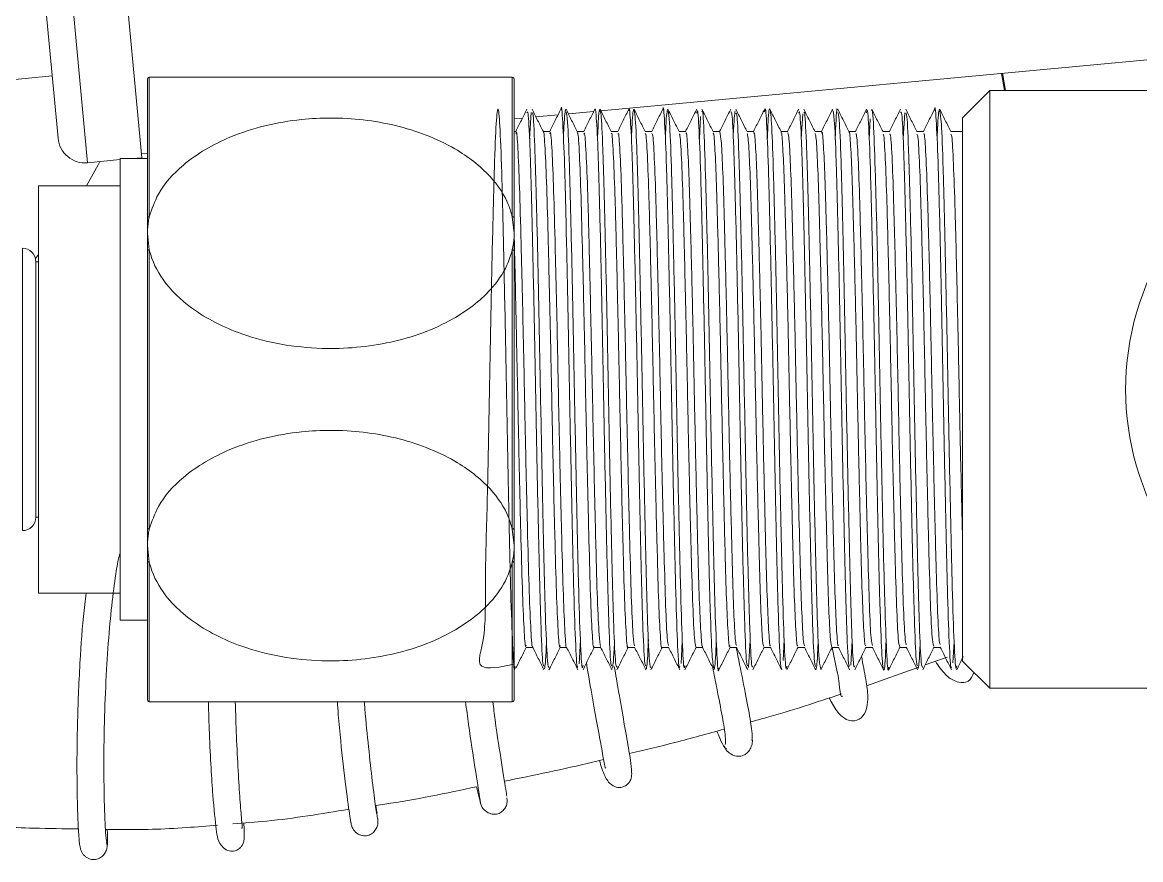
# Model space of a CAD drawing. Extents: x 14808 to 20058, y -13198 to -11680.
# Drawn here: x 14911.68 to 14932.26, y -12746.35 to -12730.94 of the extents above; entities that cross this region are included whole.
import ezdxf

# ---------------------------------------------------------------- set-up
doc = ezdxf.new("R2010")
doc.units = 0
doc.header["$LTSCALE"] = 7
doc.header["$MEASUREMENT"] = 0
doc.layers.get('0').update_dxf_attribs({"color": 2, "linetype": 'CONTINUOUS'})

# ---------------------------------------------------------------- blocks, each defined once
blk = doc.blocks.new('A$C52DF3C04')
at = {"color": 8, "linetype": 'Continuous', "lineweight": 15}
for p, q in [((18.263, 24.017), (18.7, 19.337)), ((18.221, 18.457), (18.25, 18.492))]:
    blk.add_line(p, q, dxfattribs=at)
at = {"color": 7, "linetype": 'Continuous', "lineweight": 15}
for p, q in [((18.761, 24.064), (19.198, 19.384)), ((18.037, 23.745), (18.428, 19.563)), ((23.421, 19.816), (30.793, 20.504)), ((16.517, 19.962), (18.374, 20.136)), ((19.25, 18.827), (19.25, 20.102)), ((19.268, 20.126), (19.268, 18.84)), ((22.607, 18.84), (22.607, 20.126)), ((22.625, 20.102), (22.625, 18.827)), ((27.136, 20.001), (27.108, 20.16)), ((27.145, 20.001), (27.117, 20.161)), ((27, 20.001), (26.75, 19.751)), ((31.25, 20.001), (27, 20.001)), ((27, 20.001), (27, 14.501)), ((22.765, 19.557), (22.781, 19.8)), ((22.824, 19.76), (23.029, 19.779)), ((23.123, 19.788), (23.357, 19.81)), ((24.329, 19.557), (24.339, 19.764)), ((25.266, 19.557), (25.279, 19.788)), ((26.203, 19.559), (26.218, 19.796)), ((22.625, 19.742), (22.701, 19.749)), ((25.891, 19.551), (25.9, 19.742)), ((26.75, 14.751), (26.75, 19.751)), ((22.641, 19.626), (22.625, 19.626)), ((22.953, 19.626), (22.892, 19.626)), ((23.266, 19.626), (23.204, 19.626)), ((23.578, 19.626), (23.517, 19.626)), ((23.891, 19.626), (23.829, 19.626)), ((24.203, 19.626), (24.142, 19.626)), ((24.516, 19.626), (24.454, 19.626)), ((24.828, 19.626), (24.767, 19.626)), ((25.141, 19.626), (25.079, 19.626)), ((25.453, 19.626), (25.392, 19.626)), ((25.766, 19.626), (25.704, 19.626)), ((26.078, 19.626), (26.017, 19.626)), ((26.391, 19.626), (26.329, 19.626)), ((26.75, 19.626), (26.642, 19.626)), ((18.7, 19.337), (19, 19.366)), ((19.25, 19.376), (19, 19.376)), ((19, 17.251), (19, 19.376)), ((19.109, 19.376), (19.198, 19.384)), ((19.194, 19.421), (19.25, 19.427)), ((19, 19.126), (18.25, 19.126)), ((18.25, 17.251), (18.25, 19.126)), ((22.607, 18.84), (22.625, 18.688)), ((19.268, 18.536), (19.25, 18.688)), ((18.1, 18.551), (18.1, 15.951)), ((19.25, 15.976), (19.25, 18.525)), ((19.268, 18.536), (19.268, 15.965)), ((22.607, 15.965), (22.607, 18.536)), ((22.625, 18.525), (22.625, 15.976)), ((18.25, 18.426), (18.225, 18.426)), ((18.225, 18.426), (18.225, 16.076)), ((18.25, 15.376), (18.25, 17.251)), ((19, 15.126), (19, 17.251)), ((18.225, 16.076), (18.25, 16.076)), ((22.607, 15.965), (22.625, 15.813)), ((19.268, 15.661), (19.25, 15.813)), ((19.25, 14.4), (19.25, 15.674)), ((19.268, 15.661), (19.268, 14.376)), ((22.607, 14.376), (22.607, 15.661)), ((22.625, 15.674), (22.625, 14.4)), ((18.25, 15.376), (19, 15.376)), ((19, 15.126), (19.25, 15.126)), ((23.234, 14.942), (23.222, 14.726)), ((24.171, 14.931), (24.16, 14.729)), ((24.797, 14.942), (24.781, 14.693)), ((25.109, 14.95), (25.1, 14.757)), ((25.734, 14.944), (25.721, 14.712)), ((26.671, 14.931), (26.661, 14.736)), ((22.734, 14.876), (22.796, 14.876)), ((23.047, 14.876), (23.108, 14.876)), ((23.359, 14.876), (23.421, 14.876)), ((23.672, 14.876), (23.733, 14.876)), ((23.984, 14.876), (24.046, 14.876)), ((24.297, 14.876), (24.358, 14.876)), ((24.609, 14.876), (24.671, 14.876)), ((24.922, 14.876), (24.983, 14.876)), ((25.234, 14.876), (25.296, 14.876)), ((25.547, 14.876), (25.608, 14.876)), ((25.859, 14.876), (25.921, 14.876)), ((26.172, 14.876), (26.233, 14.876)), ((26.484, 14.876), (26.546, 14.876)), ((26.405, 14.715), (26.608, 14.787)), ((26.75, 14.751), (27, 14.501)), ((25.866, 14.523), (26.347, 14.694)), ((27, 14.501), (31.25, 14.501)), ((22.279, 13.594), (22.314, 13.445)), ((21.365, 13.347), (21.353, 13.422)), ((22.314, 13.444), (22.312, 13.469)), ((21.37, 13.286), (21.369, 13.301)), ((21.124, 13.262), (21.124, 13.257)), ((18.873, 13.082), (18.88, 13.053))]:
    blk.add_line(p, q, dxfattribs=at)
at = {"color": 8, "linetype": 'Continuous', "lineweight": 15, "flags": 128}
blk.add_lwpolyline([(18.691, 19.126), (18.797, 19.319), (18.812, 19.348)], dxfattribs=at)
at = {"color": 7, "linetype": 'Continuous', "lineweight": 15, "flags": 128}
for points in [[(19.268, 18.84), (19.264, 18.84), (19.261, 18.839), (19.258, 18.837), (19.255, 18.835), (19.253, 18.834), (19.251, 18.832), (19.25, 18.829), (19.25, 18.827)], [(22.625, 18.827), (22.625, 18.829), (22.624, 18.832), (22.622, 18.834), (22.62, 18.835), (22.617, 18.837), (22.614, 18.839), (22.611, 18.84), (22.607, 18.84)], [(19.268, 18.536), (19.264, 18.535), (19.261, 18.534), (19.258, 18.533), (19.255, 18.532), (19.253, 18.53), (19.251, 18.529), (19.25, 18.527), (19.25, 18.525)], [(22.625, 18.525), (22.625, 18.527), (22.624, 18.529), (22.622, 18.53), (22.62, 18.532), (22.617, 18.533), (22.614, 18.534), (22.611, 18.535), (22.607, 18.536)], [(19.268, 15.965), (19.264, 15.966), (19.261, 15.967), (19.258, 15.968), (19.255, 15.969), (19.253, 15.971), (19.251, 15.973), (19.25, 15.974), (19.25, 15.976)], [(22.625, 15.976), (22.625, 15.974), (22.624, 15.973), (22.622, 15.971), (22.62, 15.969), (22.617, 15.968), (22.614, 15.967), (22.611, 15.966), (22.607, 15.965)], [(19.268, 15.661), (19.264, 15.662), (19.261, 15.663), (19.258, 15.664), (19.255, 15.666), (19.253, 15.668), (19.251, 15.67), (19.25, 15.672), (19.25, 15.674)], [(22.625, 15.674), (22.625, 15.672), (22.624, 15.67), (22.622, 15.668), (22.62, 15.666), (22.617, 15.664), (22.614, 15.663), (22.611, 15.662), (22.607, 15.661)]]:
    blk.add_lwpolyline(points, dxfattribs=at)
at = {"color": 7, "linetype": 'Continuous', "lineweight": 15}
for centre, radius, start, end in [((14.625, 21.481), 8.125, 48.4739, 203.0662), ((14.625, 21.481), 8.116, 48.5145, 203.035), ((19.275, 20.102), 0.025, 106.6018, 179.9664), ((22.6, 20.102), 0.025, 0.0336, 73.3982), ((18.677, 19.586), 0.25, 185.3322, 275.3322), ((18.1, 18.426), 0.125, 0, 90), ((18.1, 16.076), 0.125, 270, 0), ((19.275, 14.4), 0.025, 180.0336, 253.3982), ((22.6, 14.4), 0.025, 286.6018, 359.9664)]:
    blk.add_arc(centre, radius, start, end, dxfattribs=at)
blk.add_ellipse((31.25, 17.251), major_axis=(3, 0), ratio=0.916667, start_param=1.570796, end_param=4.712389, dxfattribs=at)
for points, knots in [([(22.607, 20.126), (22.593, 20.126), (22.552, 20.126), (22.385, 20.126), (22.031, 20.126), (21.491, 20.126), (20.817, 20.126), (20.174, 20.126), (19.677, 20.126), (19.391, 20.126), (19.292, 20.126), (19.269, 20.126), (19.268, 20.126)], [0, 0, 0, 0, 0.040251, 0.112325, 0.221432, 0.368786, 0.519538, 0.697281, 0.824707, 0.919739, 0.996307, 1, 1, 1, 1]), ([(23.21, 14.702), (23.209, 14.696), (23.202, 14.67), (23.188, 14.918), (23.172, 15.425), (23.155, 16.16), (23.138, 17.012), (23.122, 17.893), (23.104, 18.699), (23.089, 19.351), (23.071, 19.733), (23.06, 19.886), (23.054, 19.826), (23.054, 19.824)], [0, 0, 0, 0, 0.029671, 0.137077, 0.244492, 0.351896, 0.459308, 0.566717, 0.674125, 0.781538, 0.888944, 0.996359, 1, 1, 1, 1]), ([(24.148, 14.7), (24.146, 14.695), (24.14, 14.667), (24.126, 14.91), (24.11, 15.412), (24.093, 16.144), (24.076, 16.995), (24.06, 17.876), (24.042, 18.685), (24.026, 19.34), (24.009, 19.728), (23.998, 19.884), (23.992, 19.824), (23.991, 19.821)], [0, 0, 0, 0, 0.027829, 0.135158, 0.242496, 0.349822, 0.457157, 0.564489, 0.67182, 0.779156, 0.886484, 0.993822, 1, 1, 1, 1]), ([(25.085, 14.687), (25.085, 14.684), (25.078, 14.649), (25.066, 14.862), (25.049, 15.325), (25.033, 16.035), (25.016, 16.873), (25, 17.757), (24.982, 18.581), (24.966, 19.262), (24.949, 19.691), (24.937, 19.873), (24.93, 19.816), (24.929, 19.806)], [0, 0, 0, 0, 0.012529, 0.119927, 0.227335, 0.334735, 0.442137, 0.549542, 0.656942, 0.764349, 0.871748, 0.979155, 1, 1, 1, 1]), ([(25.578, 19.549), (25.579, 19.579), (25.586, 19.766), (25.593, 19.86), (25.598, 19.826), (25.598, 19.825)], [0, 0, 0, 0, 0.155624, 0.980258, 1, 1, 1, 1]), ([(26.648, 14.698), (26.647, 14.692), (26.64, 14.662), (26.627, 14.897), (26.61, 15.39), (26.594, 16.116), (26.576, 16.964), (26.561, 17.846), (26.543, 18.659), (26.527, 19.321), (26.509, 19.719), (26.498, 19.881), (26.492, 19.822), (26.491, 19.817)], [0, 0, 0, 0, 0.023832, 0.131228, 0.238634, 0.346028, 0.45343, 0.56083, 0.668228, 0.775632, 0.883028, 0.990434, 1, 1, 1, 1]), ([(22.625, 14.722), (22.498, 14.696), (22.237, 14.642), (22.369, 14.945), (22.354, 15.484), (22.379, 16.231), (22.394, 17.09), (22.411, 17.969), (22.428, 18.766), (22.444, 19.392), (22.462, 19.777), (22.478, 19.876), (22.495, 19.68), (22.512, 19.21), (22.528, 18.519), (22.546, 17.684), (22.562, 16.801), (22.579, 15.97), (22.595, 15.277), (22.613, 14.83), (22.625, 14.635), (22.632, 14.689), (22.634, 14.7)], [0, 0, 0, 0, 0.049003, 0.101086, 0.153173, 0.205258, 0.257343, 0.309429, 0.361513, 0.4136, 0.465684, 0.517771, 0.569855, 0.621941, 0.674026, 0.726111, 0.778197, 0.830281, 0.882368, 0.934452, 0.986538, 1, 1, 1, 1]), ([(22.742, 19.831), (22.725, 19.796), (22.691, 19.728), (22.657, 19.66), (22.64, 19.626)], [0, 0, 0, 0, 0.50445, 1, 1, 1, 1]), ([(22.898, 14.705), (22.894, 14.711), (22.885, 14.727), (22.869, 15.081), (22.854, 15.684), (22.836, 16.474), (22.82, 17.349), (22.803, 18.213), (22.786, 18.971), (22.77, 19.524), (22.754, 19.824), (22.745, 19.804), (22.742, 19.796)], [0, 0, 0, 0, 0.070433, 0.17788, 0.285331, 0.392776, 0.50023, 0.607673, 0.715125, 0.822572, 0.930019, 1, 1, 1, 1]), ([(22.893, 19.624), (22.875, 19.658), (22.841, 19.727), (22.806, 19.796), (22.789, 19.83)], [0, 0, 0, 0, 0.4999874, 1, 1, 1, 1]), ([(22.79, 19.793), (22.792, 19.797), (22.8, 19.809), (22.814, 19.521), (22.83, 18.973), (22.848, 18.213), (22.864, 17.35), (22.881, 16.474), (22.898, 15.685), (22.914, 15.079), (22.931, 14.707), (22.941, 14.694), (22.946, 14.688)], [0, 0, 0, 0, 0.046469, 0.153892, 0.261322, 0.368745, 0.476172, 0.583597, 0.691022, 0.79845, 0.905873, 1, 1, 1, 1]), ([(23.055, 19.83), (23.037, 19.796), (23.003, 19.728), (22.969, 19.66), (22.952, 19.626)], [0, 0, 0, 0, 0.504696, 1, 1, 1, 1]), ([(23.078, 19.547), (23.079, 19.588), (23.087, 19.785), (23.094, 19.81), (23.099, 19.83)], [0, 0, 0, 0, 0.208465, 1, 1, 1, 1]), ([(23.205, 19.624), (23.188, 19.658), (23.153, 19.727), (23.119, 19.796), (23.102, 19.83)], [0, 0, 0, 0, 0.4999874, 1, 1, 1, 1]), ([(23.102, 19.807), (23.107, 19.788), (23.117, 19.747), (23.133, 19.341), (23.149, 18.703), (23.167, 17.894), (23.183, 17.013), (23.2, 16.16), (23.217, 15.427), (23.233, 14.914), (23.248, 14.659), (23.256, 14.696), (23.259, 14.709)], [0, 0, 0, 0, 0.087103, 0.194518, 0.301936, 0.40935, 0.516769, 0.624183, 0.7316, 0.839015, 0.94643, 1, 1, 1, 1]), ([(23.367, 19.83), (23.35, 19.796), (23.316, 19.728), (23.282, 19.659), (23.265, 19.626)], [0, 0, 0, 0, 0.5049537, 1, 1, 1, 1]), ([(23.522, 14.708), (23.519, 14.71), (23.511, 14.717), (23.496, 15.048), (23.48, 15.634), (23.462, 16.415), (23.446, 17.287), (23.429, 18.156), (23.412, 18.921), (23.396, 19.504), (23.38, 19.771), (23.371, 19.852), (23.367, 19.824), (23.366, 19.819)], [0, 0, 0, 0, 0.062077, 0.169517, 0.276961, 0.384398, 0.491845, 0.59928, 0.706723, 0.814164, 0.921604, 0.987721, 1, 1, 1, 1]), ([(23.391, 19.547), (23.394, 19.629), (23.402, 19.805), (23.409, 19.822), (23.413, 19.831)], [0, 0, 0, 0, 0.472455, 1, 1, 1, 1]), ([(23.518, 19.624), (23.5, 19.658), (23.466, 19.727), (23.431, 19.796), (23.414, 19.83)], [0, 0, 0, 0, 0.499987, 1, 1, 1, 1]), ([(23.415, 19.821), (23.418, 19.811), (23.426, 19.783), (23.441, 19.496), (23.456, 18.924), (23.474, 18.156), (23.49, 17.288), (23.507, 16.416), (23.524, 15.636), (23.54, 15.046), (23.557, 14.697), (23.567, 14.696), (23.571, 14.695)], [0, 0, 0, 0, 0.054161, 0.161552, 0.268949, 0.376339, 0.483735, 0.591126, 0.698519, 0.805914, 0.913305, 1, 1, 1, 1]), ([(23.679, 19.83), (23.662, 19.796), (23.628, 19.728), (23.594, 19.659), (23.577, 19.626)], [0, 0, 0, 0, 0.5054537, 1, 1, 1, 1]), ([(23.835, 14.707), (23.832, 14.712), (23.823, 14.725), (23.807, 15.072), (23.791, 15.669), (23.774, 16.457), (23.758, 17.331), (23.741, 18.197), (23.723, 18.954), (23.707, 19.528), (23.692, 19.771), (23.683, 19.858), (23.679, 19.82), (23.679, 19.814)], [0, 0, 0, 0, 0.067191, 0.174575, 0.281964, 0.389346, 0.496738, 0.604118, 0.711507, 0.818892, 0.926276, 0.987795, 1, 1, 1, 1]), ([(23.703, 19.549), (23.705, 19.598), (23.713, 19.797), (23.72, 19.816), (23.725, 19.831)], [0, 0, 0, 0, 0.240748, 1, 1, 1, 1]), ([(23.83, 19.624), (23.813, 19.658), (23.778, 19.727), (23.744, 19.796), (23.727, 19.83)], [0, 0, 0, 0, 0.499987, 1, 1, 1, 1]), ([(23.727, 19.821), (23.73, 19.813), (23.738, 19.788), (23.752, 19.519), (23.768, 18.958), (23.785, 18.197), (23.802, 17.332), (23.819, 16.458), (23.836, 15.671), (23.852, 15.07), (23.869, 14.704), (23.879, 14.695), (23.883, 14.69)], [0, 0, 0, 0, 0.048777, 0.156178, 0.263585, 0.370986, 0.478391, 0.585793, 0.693196, 0.800602, 0.908002, 1, 1, 1, 1]), ([(23.992, 19.83), (23.975, 19.796), (23.941, 19.728), (23.907, 19.659), (23.89, 19.626)], [0, 0, 0, 0, 0.504936, 1, 1, 1, 1]), ([(24.016, 19.546), (24.017, 19.59), (24.024, 19.788), (24.032, 19.812), (24.037, 19.831)], [0, 0, 0, 0, 0.219354, 1, 1, 1, 1]), ([(24.143, 19.624), (24.125, 19.658), (24.091, 19.727), (24.056, 19.796), (24.039, 19.83)], [0, 0, 0, 0, 0.499987, 1, 1, 1, 1]), ([(24.04, 19.809), (24.044, 19.788), (24.055, 19.743), (24.071, 19.33), (24.087, 18.688), (24.105, 17.877), (24.121, 16.996), (24.138, 16.144), (24.155, 15.414), (24.171, 14.906), (24.185, 14.657), (24.194, 14.696), (24.196, 14.709)], [0, 0, 0, 0, 0.089227, 0.196639, 0.304053, 0.411462, 0.518878, 0.626287, 0.733701, 0.841111, 0.948523, 1, 1, 1, 1]), ([(24.305, 19.831), (24.287, 19.796), (24.253, 19.728), (24.219, 19.66), (24.202, 19.626)], [0, 0, 0, 0, 0.504392, 1, 1, 1, 1]), ([(24.46, 14.688), (24.455, 14.713), (24.445, 14.766), (24.428, 15.195), (24.412, 15.846), (24.395, 16.663), (24.379, 17.545), (24.361, 18.393), (24.345, 19.116), (24.328, 19.612), (24.314, 19.849), (24.306, 19.806), (24.304, 19.793)], [0, 0, 0, 0, 0.09447, 0.201879, 0.30929, 0.416697, 0.524111, 0.631517, 0.738932, 0.846336, 0.953748, 1, 1, 1, 1]), ([(24.455, 19.624), (24.438, 19.658), (24.403, 19.727), (24.369, 19.796), (24.352, 19.83)], [0, 0, 0, 0, 0.499987, 1, 1, 1, 1]), ([(24.352, 19.805), (24.353, 19.81), (24.36, 19.84), (24.373, 19.607), (24.389, 19.118), (24.406, 18.393), (24.423, 17.546), (24.439, 16.663), (24.457, 15.85), (24.473, 15.186), (24.49, 14.785), (24.502, 14.621), (24.508, 14.68), (24.509, 14.685)], [0, 0, 0, 0, 0.022815, 0.130201, 0.237591, 0.344978, 0.452366, 0.559756, 0.667143, 0.774535, 0.881919, 0.989311, 1, 1, 1, 1]), ([(24.617, 19.831), (24.6, 19.796), (24.566, 19.728), (24.532, 19.66), (24.515, 19.626)], [0, 0, 0, 0, 0.504565, 1, 1, 1, 1]), ([(24.773, 14.709), (24.77, 14.707), (24.762, 14.702), (24.747, 15.008), (24.731, 15.573), (24.714, 16.341), (24.697, 17.209), (24.681, 18.081), (24.663, 18.862), (24.647, 19.453), (24.631, 19.803), (24.621, 19.806), (24.617, 19.807)], [0, 0, 0, 0, 0.053404, 0.16085, 0.268303, 0.375748, 0.483201, 0.590646, 0.698095, 0.805544, 0.91299, 1, 1, 1, 1]), ([(24.64, 19.556), (24.64, 19.566), (24.646, 19.743), (24.652, 19.781), (24.658, 19.816)], [0, 0, 0, 0, 0.060745, 1, 1, 1, 1]), ([(24.768, 19.624), (24.75, 19.658), (24.716, 19.727), (24.681, 19.796), (24.664, 19.83)], [0, 0, 0, 0, 0.499987, 1, 1, 1, 1]), ([(24.665, 19.794), (24.668, 19.791), (24.677, 19.785), (24.692, 19.451), (24.708, 18.864), (24.725, 18.082), (24.742, 17.21), (24.759, 16.342), (24.776, 15.574), (24.792, 15.006), (24.808, 14.685), (24.817, 14.697), (24.821, 14.702)], [0, 0, 0, 0, 0.063343, 0.170774, 0.278209, 0.385638, 0.493074, 0.600505, 0.707938, 0.815371, 0.922802, 1, 1, 1, 1]), ([(24.93, 19.83), (24.912, 19.796), (24.878, 19.728), (24.844, 19.66), (24.827, 19.626)], [0, 0, 0, 0, 0.5047366, 1, 1, 1, 1]), ([(24.953, 19.547), (24.956, 19.605), (24.964, 19.808), (24.977, 19.869), (24.994, 19.71), (25.011, 19.258), (25.027, 18.583), (25.045, 17.757), (25.06, 16.874), (25.078, 16.035), (25.094, 15.327), (25.111, 14.857), (25.124, 14.642), (25.132, 14.692), (25.134, 14.705)], [0, 0, 0, 0, 0.037551, 0.130616, 0.223675, 0.316738, 0.4098, 0.50286, 0.595925, 0.688983, 0.782048, 0.875108, 0.96817, 1, 1, 1, 1]), ([(25.08, 19.624), (25.063, 19.658), (25.028, 19.727), (24.994, 19.796), (24.977, 19.83)], [0, 0, 0, 0, 0.4999873, 1, 1, 1, 1]), ([(25.242, 19.83), (25.225, 19.796), (25.191, 19.728), (25.157, 19.659), (25.14, 19.626)], [0, 0, 0, 0, 0.505239, 1, 1, 1, 1]), ([(25.397, 14.701), (25.393, 14.714), (25.384, 14.743), (25.368, 15.123), (25.352, 15.744), (25.334, 16.545), (25.318, 17.423), (25.301, 18.281), (25.284, 19.027), (25.268, 19.559), (25.253, 19.835), (25.244, 19.804), (25.241, 19.793)], [0, 0, 0, 0, 0.07824, 0.185691, 0.293146, 0.400595, 0.508052, 0.6155, 0.722956, 0.830406, 0.937858, 1, 1, 1, 1]), ([(25.393, 19.624), (25.375, 19.658), (25.341, 19.727), (25.306, 19.796), (25.289, 19.83)], [0, 0, 0, 0, 0.499987, 1, 1, 1, 1]), ([(25.29, 19.796), (25.292, 19.801), (25.299, 19.821), (25.313, 19.555), (25.329, 19.028), (25.346, 18.282), (25.363, 17.424), (25.379, 16.545), (25.397, 15.745), (25.413, 15.121), (25.43, 14.719), (25.441, 14.692), (25.446, 14.678)], [0, 0, 0, 0, 0.03756, 0.144974, 0.252395, 0.359811, 0.467229, 0.574647, 0.682063, 0.789484, 0.896898, 1, 1, 1, 1]), ([(25.554, 19.83), (25.537, 19.796), (25.503, 19.728), (25.469, 19.659), (25.452, 19.626)], [0, 0, 0, 0, 0.505403, 1, 1, 1, 1]), ([(25.71, 14.706), (25.708, 14.701), (25.701, 14.682), (25.687, 14.95), (25.671, 15.479), (25.654, 16.228), (25.637, 17.086), (25.621, 17.964), (25.603, 18.763), (25.587, 19.385), (25.57, 19.784), (25.559, 19.81), (25.554, 19.823)], [0, 0, 0, 0, 0.03818, 0.145541, 0.252911, 0.36027, 0.467638, 0.575001, 0.682365, 0.789732, 0.897093, 1, 1, 1, 1]), ([(25.705, 19.624), (25.688, 19.658), (25.653, 19.727), (25.619, 19.796), (25.602, 19.83)], [0, 0, 0, 0, 0.4999874, 1, 1, 1, 1]), ([(25.602, 19.8), (25.606, 19.789), (25.616, 19.761), (25.632, 19.384), (25.648, 18.765), (25.665, 17.965), (25.681, 17.087), (25.699, 16.228), (25.716, 15.481), (25.732, 14.947), (25.747, 14.668), (25.755, 14.697), (25.759, 14.708)], [0, 0, 0, 0, 0.078113, 0.185537, 0.292964, 0.400386, 0.507814, 0.615237, 0.722663, 0.830087, 0.937511, 1, 1, 1, 1]), ([(25.867, 19.831), (25.85, 19.796), (25.816, 19.728), (25.782, 19.66), (25.765, 19.626)], [0, 0, 0, 0, 0.5045455, 1, 1, 1, 1]), ([(26.047, 14.955), (26.044, 14.895), (26.036, 14.692), (26.023, 14.632), (26.006, 14.794), (25.989, 15.249), (25.973, 15.926), (25.955, 16.753), (25.94, 17.636), (25.922, 18.474), (25.906, 19.18), (25.889, 19.648), (25.875, 19.86), (25.868, 19.809), (25.866, 19.797)], [0, 0, 0, 0, 0.038358, 0.131455, 0.224542, 0.317636, 0.410727, 0.503818, 0.596912, 0.690001, 0.783098, 0.876185, 0.969279, 1, 1, 1, 1]), ([(26.018, 19.624), (26, 19.658), (25.966, 19.727), (25.931, 19.796), (25.914, 19.83)], [0, 0, 0, 0, 0.4999874, 1, 1, 1, 1]), ([(25.915, 19.815), (25.915, 19.818), (25.921, 19.854), (25.934, 19.643), (25.95, 19.182), (25.967, 18.475), (25.984, 17.637), (26, 16.753), (26.018, 15.928), (26.034, 15.245), (26.051, 14.813), (26.063, 14.63), (26.07, 14.686), (26.071, 14.696)], [0, 0, 0, 0, 0.011763, 0.119138, 0.226517, 0.333894, 0.441271, 0.548651, 0.656026, 0.763407, 0.870782, 0.978161, 1, 1, 1, 1]), ([(26.18, 19.831), (26.162, 19.796), (26.128, 19.728), (26.094, 19.66), (26.077, 19.626)], [0, 0, 0, 0, 0.5044294, 1, 1, 1, 1]), ([(26.335, 14.707), (26.332, 14.71), (26.323, 14.718), (26.308, 15.055), (26.292, 15.645), (26.274, 16.428), (26.258, 17.3), (26.241, 18.168), (26.224, 18.934), (26.208, 19.5), (26.192, 19.817), (26.183, 19.804), (26.179, 19.799)], [0, 0, 0, 0, 0.064621, 0.172068, 0.279521, 0.386966, 0.494421, 0.601865, 0.709316, 0.816765, 0.924212, 1, 1, 1, 1]), ([(26.33, 19.624), (26.313, 19.658), (26.278, 19.727), (26.244, 19.796), (26.227, 19.83)], [0, 0, 0, 0, 0.499987, 1, 1, 1, 1]), ([(26.227, 19.793), (26.23, 19.795), (26.238, 19.801), (26.253, 19.497), (26.269, 18.935), (26.286, 18.168), (26.303, 17.301), (26.319, 16.428), (26.337, 15.646), (26.352, 15.053), (26.369, 14.699), (26.379, 14.695), (26.383, 14.694)], [0, 0, 0, 0, 0.05226, 0.159687, 0.267121, 0.374549, 0.481981, 0.589409, 0.696839, 0.804271, 0.911699, 1, 1, 1, 1]), ([(26.492, 19.83), (26.475, 19.796), (26.441, 19.728), (26.407, 19.66), (26.39, 19.626)], [0, 0, 0, 0, 0.504677, 1, 1, 1, 1]), ([(26.516, 19.546), (26.517, 19.594), (26.525, 19.794), (26.532, 19.815), (26.538, 19.831)], [0, 0, 0, 0, 0.23782, 1, 1, 1, 1]), ([(26.643, 19.624), (26.625, 19.658), (26.591, 19.727), (26.556, 19.796), (26.539, 19.83)], [0, 0, 0, 0, 0.499987, 1, 1, 1, 1]), ([(26.54, 19.812), (26.545, 19.788), (26.555, 19.737), (26.572, 19.312), (26.587, 18.662), (26.605, 17.846), (26.621, 16.965), (26.639, 16.117), (26.655, 15.392), (26.672, 14.893), (26.686, 14.653), (26.694, 14.695), (26.696, 14.708)], [0, 0, 0, 0, 0.092982, 0.200389, 0.307799, 0.415204, 0.522616, 0.630021, 0.737431, 0.844836, 0.952244, 1, 1, 1, 1]), ([(19.268, 18.84), (19.292, 18.911), (19.352, 19.089), (19.599, 19.358), (20.046, 19.618), (20.53, 19.733), (21.047, 19.759), (21.539, 19.703), (22.049, 19.511), (22.399, 19.242), (22.558, 19.01), (22.597, 18.877), (22.607, 18.84)], [0, 0, 0, 0, 0.059791, 0.151188, 0.274249, 0.436419, 0.499971, 0.641742, 0.783924, 0.887452, 0.969504, 1, 1, 1, 1]), ([(22.795, 14.886), (22.795, 14.884), (22.789, 14.86), (22.779, 15.016), (22.763, 15.356), (22.749, 15.888), (22.733, 16.535), (22.719, 17.249), (22.704, 17.963), (22.688, 18.61), (22.674, 19.142), (22.659, 19.487), (22.648, 19.643), (22.642, 19.613), (22.641, 19.607)], [0, 0, 0, 0, 0.0087088, 0.1058656, 0.2033713, 0.2990034, 0.3968176, 0.4932924, 0.5897494, 0.6875679, 0.7832042, 0.8807003, 0.9778701, 1, 1, 1, 1]), ([(23.047, 14.894), (23.046, 14.888), (23.04, 14.858), (23.029, 15.013), (23.013, 15.357), (22.999, 15.888), (22.983, 16.535), (22.969, 17.249), (22.954, 17.963), (22.938, 18.61), (22.924, 19.143), (22.909, 19.485), (22.898, 19.64), (22.893, 19.617), (22.893, 19.615)], [0, 0, 0, 0, 0.021646, 0.118823, 0.216348, 0.312, 0.409834, 0.506328, 0.602805, 0.700644, 0.796299, 0.893815, 0.991005, 1, 1, 1, 1]), ([(23.107, 14.879), (23.107, 14.879), (23.102, 14.853), (23.092, 14.999), (23.077, 15.322), (23.063, 15.844), (23.047, 16.483), (23.032, 17.194), (23.018, 17.911), (23.002, 18.565), (22.988, 19.107), (22.973, 19.468), (22.961, 19.637), (22.955, 19.61), (22.953, 19.604)], [0, 0, 0, 0, 0.001254, 0.098233, 0.195892, 0.291508, 0.38927, 0.486021, 0.582261, 0.680155, 0.7759, 0.873267, 0.97064, 1, 1, 1, 1]), ([(23.359, 14.889), (23.359, 14.885), (23.353, 14.852), (23.342, 14.995), (23.327, 15.323), (23.313, 15.844), (23.297, 16.483), (23.282, 17.194), (23.268, 17.911), (23.252, 18.565), (23.238, 19.108), (23.223, 19.466), (23.212, 19.633), (23.206, 19.612), (23.205, 19.609)], [0, 0, 0, 0, 0.014463, 0.1114301, 0.2090775, 0.3046832, 0.4024335, 0.4991731, 0.5954013, 0.6932848, 0.7890177, 0.8863736, 0.983735, 1, 1, 1, 1]), ([(23.42, 14.884), (23.415, 14.909), (23.406, 14.961), (23.39, 15.297), (23.376, 15.798), (23.361, 16.432), (23.346, 17.14), (23.331, 17.858), (23.316, 18.519), (23.302, 19.072), (23.286, 19.448), (23.274, 19.63), (23.267, 19.607), (23.266, 19.601)], [0, 0, 0, 0, 0.0908538, 0.1886127, 0.2842267, 0.3818826, 0.4788582, 0.5748913, 0.6728091, 0.7686733, 0.865859, 0.9633823, 1, 1, 1, 1]), ([(23.672, 14.883), (23.672, 14.881), (23.666, 14.846), (23.656, 14.979), (23.64, 15.29), (23.626, 15.8), (23.611, 16.432), (23.596, 17.14), (23.581, 17.858), (23.566, 18.519), (23.552, 19.072), (23.536, 19.446), (23.525, 19.626), (23.519, 19.608), (23.518, 19.604)], [0, 0, 0, 0, 0.007325, 0.104056, 0.201797, 0.297393, 0.395031, 0.491989, 0.588005, 0.685905, 0.781751, 0.878919, 0.976425, 1, 1, 1, 1]), ([(23.732, 14.89), (23.728, 14.909), (23.719, 14.95), (23.704, 15.266), (23.69, 15.754), (23.675, 16.381), (23.659, 17.085), (23.645, 17.805), (23.629, 18.472), (23.615, 19.035), (23.6, 19.427), (23.587, 19.624), (23.58, 19.605), (23.578, 19.6)], [0, 0, 0, 0, 0.083256, 0.181114, 0.276788, 0.374336, 0.471536, 0.567425, 0.665364, 0.761411, 0.858414, 0.956086, 1, 1, 1, 1]), ([(23.984, 14.876), (23.984, 14.876), (23.979, 14.841), (23.97, 14.965), (23.954, 15.258), (23.94, 15.757), (23.925, 16.381), (23.909, 17.085), (23.895, 17.805), (23.879, 18.472), (23.865, 19.036), (23.85, 19.425), (23.838, 19.618), (23.832, 19.604), (23.83, 19.601)], [0, 0, 0, 0, 0.0002393, 0.0967158, 0.1945317, 0.2901656, 0.387673, 0.4848316, 0.5806802, 0.6785777, 0.7745841, 0.8715464, 0.9691776, 1, 1, 1, 1]), ([(24.045, 14.894), (24.041, 14.908), (24.032, 14.939), (24.018, 15.236), (24.004, 15.712), (23.988, 16.331), (23.973, 17.031), (23.959, 17.752), (23.943, 18.425), (23.929, 18.998), (23.914, 19.404), (23.901, 19.616), (23.893, 19.604), (23.891, 19.6)], [0, 0, 0, 0, 0.076882, 0.174683, 0.270331, 0.367619, 0.46489, 0.560548, 0.658353, 0.754495, 0.851164, 0.948832, 1, 1, 1, 1]), ([(24.297, 14.883), (24.292, 14.898), (24.283, 14.929), (24.268, 15.235), (24.254, 15.712), (24.238, 16.331), (24.223, 17.031), (24.209, 17.752), (24.193, 18.425), (24.179, 18.998), (24.164, 19.402), (24.151, 19.61), (24.144, 19.601), (24.143, 19.599)], [0, 0, 0, 0, 0.0893775, 0.1872344, 0.2829371, 0.3802804, 0.4776068, 0.5733199, 0.6711808, 0.7673778, 0.8641019, 0.9618253, 1, 1, 1, 1]), ([(24.358, 14.89), (24.357, 14.887), (24.352, 14.872), (24.342, 15.007), (24.328, 15.296), (24.315, 15.738), (24.302, 16.283), (24.288, 16.898), (24.276, 17.537), (24.262, 18.157), (24.248, 18.711), (24.236, 19.165), (24.222, 19.474), (24.211, 19.626), (24.205, 19.61), (24.203, 19.606)], [0, 0, 0, 0, 0.015466, 0.101859, 0.188682, 0.273547, 0.360049, 0.446801, 0.531639, 0.61824, 0.704912, 0.789742, 0.87643, 0.963012, 1, 1, 1, 1]), ([(24.609, 14.894), (24.608, 14.889), (24.602, 14.868), (24.592, 15.005), (24.578, 15.297), (24.565, 15.738), (24.552, 16.283), (24.538, 16.898), (24.526, 17.537), (24.512, 18.157), (24.498, 18.711), (24.486, 19.165), (24.472, 19.472), (24.462, 19.621), (24.456, 19.61), (24.455, 19.607)], [0, 0, 0, 0, 0.0281498, 0.1145744, 0.2014282, 0.2863244, 0.3728575, 0.4596412, 0.5445099, 0.6311416, 0.7178448, 0.8027056, 0.8894258, 0.9760386, 1, 1, 1, 1]), ([(24.67, 14.894), (24.667, 14.902), (24.659, 14.921), (24.647, 15.145), (24.634, 15.52), (24.621, 16.022), (24.607, 16.61), (24.594, 17.243), (24.581, 17.878), (24.567, 18.467), (24.554, 18.971), (24.541, 19.35), (24.528, 19.587), (24.519, 19.608), (24.516, 19.618)], [0, 0, 0, 0, 0.0618957, 0.1489037, 0.2346665, 0.320043, 0.4070635, 0.4926633, 0.5781959, 0.6652185, 0.7506551, 0.8363539, 0.9233682, 1, 1, 1, 1]), ([(24.922, 14.885), (24.918, 14.893), (24.91, 14.912), (24.897, 15.144), (24.884, 15.52), (24.871, 16.022), (24.857, 16.61), (24.844, 17.243), (24.831, 17.878), (24.817, 18.467), (24.804, 18.972), (24.791, 19.349), (24.778, 19.578), (24.771, 19.599), (24.768, 19.608)], [0, 0, 0, 0, 0.074646, 0.161655, 0.247418, 0.332796, 0.419817, 0.505417, 0.590951, 0.677974, 0.763411, 0.849111, 0.936126, 1, 1, 1, 1]), ([(24.982, 14.893), (24.981, 14.891), (24.976, 14.879), (24.966, 15.024), (24.952, 15.327), (24.939, 15.779), (24.926, 16.331), (24.912, 16.949), (24.9, 17.589), (24.886, 18.205), (24.872, 18.752), (24.86, 19.196), (24.846, 19.492), (24.835, 19.631), (24.83, 19.612), (24.828, 19.607)], [0, 0, 0, 0, 0.021721, 0.108319, 0.195096, 0.279982, 0.366675, 0.453367, 0.538254, 0.62503, 0.711628, 0.796534, 0.883385, 0.969879, 1, 1, 1, 1]), ([(25.234, 14.896), (25.233, 14.891), (25.227, 14.874), (25.216, 15.022), (25.202, 15.328), (25.189, 15.778), (25.176, 16.331), (25.162, 16.949), (25.15, 17.589), (25.136, 18.205), (25.122, 18.752), (25.11, 19.197), (25.096, 19.49), (25.086, 19.628), (25.081, 19.613), (25.08, 19.611)], [0, 0, 0, 0, 0.035033, 0.121613, 0.208372, 0.293241, 0.379915, 0.46659, 0.551459, 0.638218, 0.724797, 0.809686, 0.896519, 0.982995, 1, 1, 1, 1]), ([(25.295, 14.891), (25.291, 14.903), (25.284, 14.93), (25.271, 15.17), (25.258, 15.556), (25.245, 16.066), (25.231, 16.659), (25.218, 17.295), (25.205, 17.927), (25.191, 18.511), (25.178, 19.007), (25.165, 19.374), (25.152, 19.595), (25.144, 19.608), (25.141, 19.613)], [0, 0, 0, 0, 0.067989, 0.155092, 0.240705, 0.326385, 0.413486, 0.498943, 0.584785, 0.671875, 0.757194, 0.84319, 0.930257, 1, 1, 1, 1]), ([(25.547, 14.879), (25.543, 14.893), (25.534, 14.92), (25.521, 15.169), (25.508, 15.556), (25.495, 16.066), (25.481, 16.659), (25.468, 17.295), (25.455, 17.927), (25.441, 18.511), (25.428, 19.007), (25.415, 19.373), (25.403, 19.586), (25.395, 19.6), (25.393, 19.606)], [0, 0, 0, 0, 0.081607, 0.16864, 0.254183, 0.339794, 0.426825, 0.512212, 0.597985, 0.685004, 0.770254, 0.856181, 0.943177, 1, 1, 1, 1]), ([(25.607, 14.896), (25.606, 14.894), (25.6, 14.885), (25.59, 15.043), (25.576, 15.359), (25.563, 15.82), (25.55, 16.379), (25.536, 17.001), (25.524, 17.64), (25.51, 18.252), (25.496, 18.792), (25.484, 19.226), (25.47, 19.508), (25.46, 19.637), (25.454, 19.614), (25.453, 19.609)], [0, 0, 0, 0, 0.02855, 0.115284, 0.201946, 0.286844, 0.373658, 0.460222, 0.545147, 0.632032, 0.718486, 0.803459, 0.890404, 0.97674, 1, 1, 1, 1]), ([(25.859, 14.896), (25.857, 14.892), (25.851, 14.88), (25.84, 15.041), (25.826, 15.359), (25.813, 15.82), (25.8, 16.379), (25.786, 17.001), (25.774, 17.64), (25.76, 18.252), (25.746, 18.792), (25.734, 19.227), (25.72, 19.506), (25.71, 19.634), (25.706, 19.617), (25.705, 19.615)], [0, 0, 0, 0, 0.041939, 0.128647, 0.215284, 0.300158, 0.386947, 0.473485, 0.558387, 0.645246, 0.731675, 0.816624, 0.903543, 0.989854, 1, 1, 1, 1]), ([(25.92, 14.895), (25.916, 14.908), (25.907, 14.938), (25.893, 15.233), (25.879, 15.708), (25.863, 16.326), (25.848, 17.025), (25.834, 17.746), (25.818, 18.42), (25.804, 18.994), (25.789, 19.402), (25.776, 19.616), (25.768, 19.604), (25.766, 19.6)], [0, 0, 0, 0, 0.07629, 0.174079, 0.269721, 0.366975, 0.464246, 0.559877, 0.657661, 0.75381, 0.850437, 0.948097, 1, 1, 1, 1]), ([(26.172, 14.883), (26.167, 14.898), (26.158, 14.928), (26.143, 15.232), (26.129, 15.708), (26.113, 16.326), (26.098, 17.025), (26.084, 17.746), (26.068, 18.42), (26.054, 18.994), (26.039, 19.4), (26.026, 19.609), (26.02, 19.601), (26.018, 19.599)], [0, 0, 0, 0, 0.08863, 0.186488, 0.282199, 0.379524, 0.476865, 0.572565, 0.67042, 0.766638, 0.863335, 0.961066, 1, 1, 1, 1]), ([(26.232, 14.899), (26.229, 14.907), (26.221, 14.928), (26.206, 15.204), (26.192, 15.666), (26.177, 16.276), (26.162, 16.971), (26.148, 17.693), (26.132, 18.373), (26.117, 18.956), (26.103, 19.378), (26.089, 19.608), (26.081, 19.603), (26.078, 19.601)], [0, 0, 0, 0, 0.0686636, 0.1665027, 0.2622942, 0.3593949, 0.4568441, 0.5524209, 0.6501785, 0.7465975, 0.8429987, 0.9407607, 1, 1, 1, 1]), ([(26.484, 14.889), (26.48, 14.898), (26.471, 14.918), (26.456, 15.203), (26.442, 15.666), (26.427, 16.276), (26.412, 16.971), (26.398, 17.693), (26.382, 18.372), (26.367, 18.956), (26.353, 19.376), (26.34, 19.601), (26.332, 19.598), (26.33, 19.598)], [0, 0, 0, 0, 0.0812899, 0.179172, 0.2750058, 0.3721493, 0.4696415, 0.5652605, 0.6630612, 0.7595227, 0.8559664, 0.9537715, 1, 1, 1, 1]), ([(26.545, 14.902), (26.542, 14.906), (26.534, 14.919), (26.52, 15.177), (26.506, 15.625), (26.491, 16.226), (26.475, 16.917), (26.461, 17.639), (26.446, 18.324), (26.431, 18.916), (26.416, 19.352), (26.402, 19.6), (26.394, 19.603), (26.391, 19.604)], [0, 0, 0, 0, 0.061014, 0.158883, 0.254867, 0.351794, 0.449401, 0.544967, 0.642676, 0.739375, 0.835563, 0.933406, 1, 1, 1, 1]), ([(26.75, 15.862), (26.746, 16.027), (26.738, 16.356), (26.724, 16.965), (26.711, 17.639), (26.696, 18.324), (26.681, 18.917), (26.666, 19.351), (26.653, 19.592), (26.645, 19.596), (26.643, 19.598)], [0, 0, 0, 0, 0.11329, 0.226413, 0.363922, 0.504516, 0.643656, 0.782061, 0.922847, 1, 1, 1, 1]), ([(19.25, 18.688), (19.252, 18.727), (19.254, 18.778), (19.265, 18.828), (19.268, 18.84)], [0, 0, 0, 0, 0.758812, 1, 1, 1, 1]), ([(19.25, 18.688), (19.25, 18.689), (19.25, 18.721), (19.25, 18.766), (19.25, 18.814), (19.25, 18.827)], [0, 0, 0, 0, 0.016522, 0.715828, 1, 1, 1, 1]), ([(22.625, 18.827), (22.625, 18.794), (22.625, 18.747), (22.625, 18.703), (22.625, 18.689), (22.625, 18.688)], [0, 0, 0, 0, 0.699392, 0.983475, 1, 1, 1, 1]), ([(19.25, 18.525), (19.25, 18.563), (19.25, 18.616), (19.25, 18.671), (19.25, 18.687), (19.25, 18.688)], [0, 0, 0, 0, 0.699392, 0.983475, 1, 1, 1, 1]), ([(22.625, 18.688), (22.625, 18.675), (22.624, 18.624), (22.614, 18.574), (22.607, 18.536)], [0, 0, 0, 0, 0.256693, 1, 1, 1, 1]), ([(22.734, 14.898), (22.733, 14.891), (22.727, 14.864), (22.715, 15.032), (22.7, 15.392), (22.685, 15.934), (22.67, 16.586), (22.655, 17.306), (22.64, 18.005), (22.63, 18.477), (22.625, 18.656), (22.624, 18.664)], [0, 0, 0, 0, 0.040502, 0.177094, 0.313709, 0.448022, 0.585359, 0.720397, 0.85611, 0.993271, 1, 1, 1, 1]), ([(22.625, 18.688), (22.625, 18.687), (22.625, 18.648), (22.625, 18.593), (22.625, 18.54), (22.625, 18.525)], [0, 0, 0, 0, 0.016522, 0.715828, 1, 1, 1, 1]), ([(22.607, 18.536), (22.593, 18.488), (22.552, 18.356), (22.385, 18.121), (22.031, 17.853), (21.491, 17.66), (20.817, 17.6), (20.174, 17.711), (19.677, 17.959), (19.391, 18.234), (19.292, 18.436), (19.269, 18.532), (19.268, 18.536)], [0, 0, 0, 0, 0.040251, 0.112325, 0.221432, 0.368786, 0.519538, 0.697281, 0.824707, 0.919739, 0.996307, 1, 1, 1, 1]), ([(19.268, 15.965), (19.292, 16.036), (19.352, 16.214), (19.599, 16.483), (20.046, 16.743), (20.53, 16.858), (21.047, 16.884), (21.539, 16.828), (22.049, 16.636), (22.399, 16.367), (22.558, 16.135), (22.597, 16.002), (22.607, 15.965)], [0, 0, 0, 0, 0.059791, 0.151188, 0.274249, 0.436419, 0.499971, 0.641742, 0.783924, 0.887452, 0.969504, 1, 1, 1, 1]), ([(19.25, 15.813), (19.25, 15.814), (19.25, 15.854), (19.25, 15.909), (19.25, 15.961), (19.25, 15.976)], [0, 0, 0, 0, 0.016522, 0.715828, 1, 1, 1, 1]), ([(19.25, 15.813), (19.252, 15.852), (19.254, 15.903), (19.265, 15.953), (19.268, 15.965)], [0, 0, 0, 0, 0.758812, 1, 1, 1, 1]), ([(22.625, 15.976), (22.625, 15.939), (22.625, 15.886), (22.625, 15.831), (22.625, 15.814), (22.625, 15.813)], [0, 0, 0, 0, 0.699392, 0.983475, 1, 1, 1, 1]), ([(19.25, 15.674), (19.25, 15.707), (19.25, 15.754), (19.25, 15.799), (19.25, 15.812), (19.25, 15.813)], [0, 0, 0, 0, 0.699392, 0.983475, 1, 1, 1, 1]), ([(22.625, 15.813), (22.625, 15.8), (22.624, 15.749), (22.614, 15.699), (22.607, 15.661)], [0, 0, 0, 0, 0.256693, 1, 1, 1, 1]), ([(22.625, 15.813), (22.625, 15.812), (22.625, 15.78), (22.625, 15.735), (22.625, 15.688), (22.625, 15.674)], [0, 0, 0, 0, 0.016522, 0.715828, 1, 1, 1, 1]), ([(18.878, 13.074), (18.875, 13.086), (18.868, 13.109), (18.854, 13.39), (18.848, 13.782), (18.854, 14.224), (18.872, 14.656), (18.899, 15.046), (18.934, 15.369), (18.965, 15.609), (18.988, 15.708), (18.996, 15.739)], [0, 0, 0, 0, 0.1447429, 0.2984434, 0.4397181, 0.5685462, 0.6849506, 0.7889208, 0.8804866, 0.9621314, 1, 1, 1, 1]), ([(22.607, 15.661), (22.593, 15.613), (22.552, 15.481), (22.385, 15.246), (22.031, 14.978), (21.491, 14.785), (20.817, 14.725), (20.174, 14.836), (19.677, 15.084), (19.391, 15.359), (19.292, 15.561), (19.269, 15.657), (19.268, 15.661)], [0, 0, 0, 0, 0.040251, 0.112325, 0.221432, 0.368786, 0.519538, 0.697281, 0.824707, 0.919739, 0.996307, 1, 1, 1, 1]), ([(18.688, 15.376), (18.683, 15.341), (18.659, 15.165), (18.63, 14.771), (18.604, 14.2), (18.601, 13.718), (18.607, 13.385), (18.616, 13.181), (18.626, 13.051), (18.63, 13.046), (18.632, 13.043)], [0, 0, 0, 0, 0.034833, 0.17915, 0.350445, 0.548516, 0.65819, 0.774642, 0.897875, 1, 1, 1, 1]), ([(22.922, 14.95), (22.922, 14.929), (22.915, 14.745), (22.909, 14.71), (22.903, 14.679)], [0, 0, 0, 0, 0.1089746, 1, 1, 1, 1]), ([(23.547, 14.946), (23.547, 14.936), (23.541, 14.758), (23.535, 14.72), (23.529, 14.684)], [0, 0, 0, 0, 0.056114, 1, 1, 1, 1]), ([(23.86, 14.949), (23.859, 14.931), (23.853, 14.749), (23.847, 14.713), (23.841, 14.68)], [0, 0, 0, 0, 0.094567, 1, 1, 1, 1]), ([(24.484, 14.955), (24.483, 14.907), (24.475, 14.706), (24.468, 14.686), (24.462, 14.67)], [0, 0, 0, 0, 0.242761, 1, 1, 1, 1]), ([(25.422, 14.953), (25.421, 14.921), (25.414, 14.73), (25.408, 14.699), (25.402, 14.674)], [0, 0, 0, 0, 0.164833, 1, 1, 1, 1]), ([(26.36, 14.947), (26.36, 14.934), (26.354, 14.755), (26.347, 14.718), (26.342, 14.683)], [0, 0, 0, 0, 0.067915, 1, 1, 1, 1]), ([(22.64, 14.684), (22.655, 14.714), (22.686, 14.778), (22.718, 14.842), (22.735, 14.876)], [0, 0, 0, 0, 0.4701768, 1, 1, 1, 1]), ([(22.795, 14.878), (22.812, 14.843), (22.847, 14.774), (22.881, 14.705), (22.898, 14.671)], [0, 0, 0, 0, 0.499987, 1, 1, 1, 1]), ([(22.945, 14.671), (22.963, 14.705), (22.997, 14.774), (23.031, 14.842), (23.048, 14.876)], [0, 0, 0, 0, 0.504725, 1, 1, 1, 1]), ([(23.107, 14.878), (23.125, 14.843), (23.159, 14.774), (23.194, 14.705), (23.211, 14.671)], [0, 0, 0, 0, 0.499987, 1, 1, 1, 1]), ([(23.258, 14.671), (23.275, 14.705), (23.309, 14.774), (23.343, 14.842), (23.36, 14.876)], [0, 0, 0, 0, 0.504712, 1, 1, 1, 1]), ([(23.42, 14.878), (23.437, 14.843), (23.472, 14.775), (23.506, 14.706), (23.523, 14.671)], [0, 0, 0, 0, 0.499987, 1, 1, 1, 1]), ([(23.57, 14.671), (23.588, 14.705), (23.622, 14.774), (23.656, 14.842), (23.673, 14.876)], [0, 0, 0, 0, 0.504755, 1, 1, 1, 1]), ([(23.732, 14.878), (23.75, 14.843), (23.784, 14.775), (23.819, 14.706), (23.836, 14.671)], [0, 0, 0, 0, 0.4999877, 1, 1, 1, 1]), ([(23.883, 14.671), (23.9, 14.705), (23.935, 14.774), (23.969, 14.843), (23.986, 14.878)], [0, 0, 0, 0, 0.500013, 1, 1, 1, 1]), ([(24.045, 14.878), (24.062, 14.843), (24.097, 14.774), (24.131, 14.705), (24.148, 14.671)], [0, 0, 0, 0, 0.4999876, 1, 1, 1, 1]), ([(24.195, 14.671), (24.213, 14.705), (24.247, 14.774), (24.282, 14.843), (24.299, 14.878)], [0, 0, 0, 0, 0.5000126, 1, 1, 1, 1]), ([(24.358, 14.878), (24.375, 14.843), (24.409, 14.774), (24.444, 14.705), (24.461, 14.671)], [0, 0, 0, 0, 0.499987, 1, 1, 1, 1]), ([(24.508, 14.671), (24.525, 14.705), (24.56, 14.774), (24.594, 14.843), (24.611, 14.878)], [0, 0, 0, 0, 0.5000126, 1, 1, 1, 1]), ([(24.812, 14.02), (24.814, 14.041), (24.818, 14.082), (24.784, 14.286), (24.733, 14.551), (24.688, 14.771), (24.667, 14.876)], [0, 0, 0, 0, 0.2748343, 0.5341415, 0.7780954, 1, 1, 1, 1]), ([(24.67, 14.878), (24.687, 14.843), (24.722, 14.774), (24.756, 14.705), (24.773, 14.671)], [0, 0, 0, 0, 0.499987, 1, 1, 1, 1]), ([(24.82, 14.671), (24.838, 14.705), (24.872, 14.774), (24.907, 14.843), (24.924, 14.878)], [0, 0, 0, 0, 0.5000126, 1, 1, 1, 1]), ([(24.982, 14.878), (25, 14.843), (25.034, 14.774), (25.069, 14.706), (25.086, 14.671)], [0, 0, 0, 0, 0.4999874, 1, 1, 1, 1]), ([(25.133, 14.671), (25.15, 14.705), (25.185, 14.774), (25.219, 14.843), (25.236, 14.878)], [0, 0, 0, 0, 0.500013, 1, 1, 1, 1]), ([(25.295, 14.878), (25.312, 14.844), (25.347, 14.775), (25.381, 14.706), (25.398, 14.671)], [0, 0, 0, 0, 0.499987, 1, 1, 1, 1]), ([(25.445, 14.671), (25.463, 14.705), (25.497, 14.774), (25.532, 14.843), (25.549, 14.878)], [0, 0, 0, 0, 0.500013, 1, 1, 1, 1]), ([(25.549, 14.876), (25.558, 14.834), (25.588, 14.695), (25.62, 14.551), (25.623, 14.416), (25.642, 14.426), (25.648, 14.429)], [0, 0, 0, 0, 0.160017, 0.537652, 0.863913, 1, 1, 1, 1]), ([(25.607, 14.878), (25.625, 14.843), (25.659, 14.774), (25.694, 14.706), (25.711, 14.671)], [0, 0, 0, 0, 0.499988, 1, 1, 1, 1]), ([(25.758, 14.671), (25.775, 14.705), (25.81, 14.774), (25.844, 14.843), (25.861, 14.878)], [0, 0, 0, 0, 0.500013, 1, 1, 1, 1]), ([(25.92, 14.878), (25.937, 14.843), (25.972, 14.774), (26.006, 14.705), (26.023, 14.671)], [0, 0, 0, 0, 0.499987, 1, 1, 1, 1]), ([(26.07, 14.671), (26.088, 14.705), (26.122, 14.774), (26.157, 14.843), (26.174, 14.878)], [0, 0, 0, 0, 0.500013, 1, 1, 1, 1]), ([(26.232, 14.878), (26.25, 14.843), (26.284, 14.774), (26.319, 14.705), (26.336, 14.671)], [0, 0, 0, 0, 0.499987, 1, 1, 1, 1]), ([(26.383, 14.671), (26.4, 14.705), (26.435, 14.774), (26.469, 14.843), (26.486, 14.878)], [0, 0, 0, 0, 0.500013, 1, 1, 1, 1]), ([(26.545, 14.878), (26.562, 14.843), (26.597, 14.774), (26.631, 14.705), (26.648, 14.671)], [0, 0, 0, 0, 0.4999874, 1, 1, 1, 1]), ([(23.289, 14.733), (23.296, 14.69), (23.323, 14.531), (23.366, 14.292), (23.413, 14.032), (23.446, 13.857), (23.459, 13.767), (23.466, 13.766), (23.468, 13.766)], [0, 0, 0, 0, 0.0812347, 0.2962691, 0.5157438, 0.7393846, 0.9300411, 1, 1, 1, 1]), ([(25.523, 14.412), (25.534, 14.391), (25.573, 14.315), (25.617, 14.257), (25.685, 14.205), (25.769, 14.194), (25.865, 14.254), (25.886, 14.417), (25.863, 14.569), (25.834, 14.72), (25.82, 14.795)], [0, 0, 0, 0, 0.061578, 0.220998, 0.325307, 0.389568, 0.489221, 0.677772, 0.840285, 1, 1, 1, 1]), ([(26.5, 14.749), (26.529, 14.706), (26.582, 14.627), (26.684, 14.554), (26.814, 14.546), (26.841, 14.614), (26.854, 14.647)], [0, 0, 0, 0, 0.283097, 0.514892, 0.770304, 1, 1, 1, 1]), ([(26.695, 14.671), (26.713, 14.705), (26.733, 14.746), (26.753, 14.786), (26.756, 14.792)], [0, 0, 0, 0, 0.850586, 1, 1, 1, 1]), ([(23.409, 13.835), (23.423, 13.785), (23.448, 13.702), (23.502, 13.618), (23.575, 13.583), (23.628, 13.59), (23.66, 13.609), (23.681, 13.632), (23.689, 13.644), (23.696, 13.657), (23.706, 13.685), (23.707, 13.734), (23.695, 13.84), (23.664, 14.021), (23.619, 14.279), (23.578, 14.512), (23.553, 14.663), (23.546, 14.701)], [0, 0, 0, 0, 0.124291, 0.205853, 0.248409, 0.285284, 0.31032, 0.324207, 0.331156, 0.340195, 0.364929, 0.441759, 0.555192, 0.692005, 0.825724, 0.955793, 1, 1, 1, 1]), ([(24.451, 14.691), (24.463, 14.627), (24.499, 14.452), (24.542, 14.229), (24.574, 14.035), (24.569, 14), (24.566, 13.982)], [0, 0, 0, 0, 0.152201, 0.419126, 0.701734, 1, 1, 1, 1]), ([(24.798, 14.191), (24.847, 14.204), (25.129, 14.28), (25.407, 14.372), (25.636, 14.448)], [0, 0, 0, 0, 0.175329, 1, 1, 1, 1]), ([(19.268, 14.376), (19.292, 14.376), (19.352, 14.376), (19.599, 14.376), (20.046, 14.376), (20.53, 14.376), (21.047, 14.376), (21.539, 14.376), (22.049, 14.376), (22.399, 14.376), (22.558, 14.376), (22.597, 14.376), (22.607, 14.376)], [0, 0, 0, 0, 0.059791, 0.151188, 0.274249, 0.436419, 0.499971, 0.641742, 0.783924, 0.887452, 0.969504, 1, 1, 1, 1]), ([(19.812, 14.376), (19.814, 14.278), (19.82, 14.06), (19.835, 13.769), (19.856, 13.451), (19.88, 13.232), (19.894, 13.122), (19.927, 13.042), (19.998, 12.998), (20.052, 13.001), (20.085, 13.016), (20.108, 13.037), (20.116, 13.047), (20.14, 13.082), (20.139, 13.131), (20.142, 13.196), (20.136, 13.258), (20.136, 13.261)], [0, 0, 0, 0, 0.100051, 0.221837, 0.333594, 0.52344, 0.60243, 0.67515, 0.71113, 0.740697, 0.759859, 0.770463, 0.777092, 0.785798, 0.88456, 0.995186, 1, 1, 1, 1]), ([(20.117, 13.212), (20.119, 13.213), (20.127, 13.214), (20.116, 13.292), (20.103, 13.465), (20.085, 13.731), (20.069, 14.039), (20.062, 14.269), (20.059, 14.376)], [0, 0, 0, 0, 0.047649, 0.214276, 0.420351, 0.624569, 0.825488, 1, 1, 1, 1]), ([(20.998, 14.376), (21.001, 14.337), (21.017, 14.121), (21.054, 13.771), (21.102, 13.38), (21.117, 13.295), (21.125, 13.251)], [0, 0, 0, 0, 0.06238, 0.346361, 0.658919, 1, 1, 1, 1]), ([(21.369, 13.292), (21.364, 13.323), (21.354, 13.382), (21.321, 13.627), (21.286, 13.944), (21.259, 14.204), (21.248, 14.355), (21.247, 14.376)], [0, 0, 0, 0, 0.264836, 0.514055, 0.747622, 0.965579, 1, 1, 1, 1]), ([(22.177, 14.376), (22.187, 14.306), (22.218, 14.066), (22.268, 13.744), (22.312, 13.472), (22.311, 13.467), (22.311, 13.464)], [0, 0, 0, 0, 0.122976, 0.419791, 0.743754, 1, 1, 1, 1]), ([(22.556, 13.507), (22.556, 13.511), (22.556, 13.519), (22.512, 13.79), (22.464, 14.096), (22.435, 14.319), (22.428, 14.376)], [0, 0, 0, 0, 0.268627, 0.596908, 0.897341, 1, 1, 1, 1]), ([(23.684, 13.901), (23.824, 13.933), (24.116, 14.001), (24.406, 14.082), (24.557, 14.125)], [0, 0, 0, 0, 0.478525, 1, 1, 1, 1]), ([(24.489, 14.107), (24.499, 14.084), (24.552, 13.951), (24.566, 13.948), (24.577, 13.946)], [0, 0, 0, 0, 0.171442, 1, 1, 1, 1]), ([(24.56, 13.966), (24.564, 13.956), (24.572, 13.937), (24.599, 13.905), (24.642, 13.879), (24.697, 13.87), (24.748, 13.886), (24.785, 13.92), (24.808, 13.963), (24.819, 14.009), (24.815, 14.038), (24.813, 14.053)], [0, 0, 0, 0, 0.0643467, 0.1289587, 0.2588438, 0.3884135, 0.5169845, 0.643145, 0.7663329, 0.8853346, 1, 1, 1, 1]), ([(22.536, 13.645), (22.806, 13.7), (23.111, 13.763), (23.414, 13.836), (23.448, 13.844)], [0, 0, 0, 0, 0.888409, 1, 1, 1, 1]), ([(21.353, 13.422), (21.38, 13.426), (21.691, 13.47), (21.999, 13.535), (22.279, 13.594)], [0, 0, 0, 0, 0.087853, 1, 1, 1, 1]), ([(22.313, 13.448), (22.32, 13.428), (22.334, 13.39), (22.381, 13.353), (22.426, 13.339), (22.462, 13.341), (22.485, 13.348), (22.506, 13.36), (22.524, 13.375), (22.538, 13.393), (22.553, 13.419), (22.563, 13.455), (22.559, 13.48), (22.557, 13.493)], [0, 0, 0, 0, 0.167726, 0.320113, 0.454353, 0.515537, 0.573031, 0.62724, 0.679446, 0.730612, 0.781584, 0.885883, 1, 1, 1, 1]), ([(20.036, 13.253), (20.14, 13.26), (20.498, 13.286), (20.853, 13.345), (21.104, 13.387)], [0, 0, 0, 0, 0.292092, 1, 1, 1, 1]), ([(21.124, 13.256), (21.126, 13.245), (21.131, 13.225), (21.15, 13.19), (21.179, 13.163), (21.214, 13.147), (21.24, 13.141), (21.266, 13.142), (21.29, 13.148), (21.311, 13.159), (21.336, 13.178), (21.358, 13.208), (21.372, 13.25), (21.371, 13.275), (21.37, 13.288)], [0, 0, 0, 0, 0.087051, 0.168334, 0.315501, 0.382444, 0.445202, 0.504842, 0.561896, 0.61681, 0.670695, 0.777258, 0.885715, 1, 1, 1, 1]), ([(17.577, 13.243), (17.786, 13.231), (18.131, 13.212), (18.479, 13.207), (18.616, 13.206)], [0, 0, 0, 0, 0.608255, 1, 1, 1, 1]), ([(18.865, 13.201), (18.904, 13.201), (19.152, 13.196), (19.496, 13.206), (19.8, 13.233), (19.895, 13.241)], [0, 0, 0, 0, 0.113073, 0.723425, 1, 1, 1, 1]), ([(18.881, 13.05), (18.883, 13.064), (18.886, 13.081), (18.882, 13.184), (18.881, 13.201)], [0, 0, 0, 0, 0.828289, 1, 1, 1, 1]), ([(18.632, 13.043), (18.634, 13.033), (18.636, 13.013), (18.649, 12.986), (18.666, 12.964), (18.687, 12.945), (18.711, 12.932), (18.736, 12.924), (18.762, 12.923), (18.794, 12.928), (18.83, 12.947), (18.861, 12.981), (18.879, 13.02), (18.881, 13.047), (18.881, 13.06)], [0, 0, 0, 0, 0.072568, 0.143088, 0.212049, 0.279231, 0.344346, 0.407465, 0.469285, 0.529888, 0.647723, 0.764619, 0.881358, 1, 1, 1, 1])]:
    blk.add_open_spline(points, degree=3, knots=knots, dxfattribs=at)

msp = doc.modelspace()

# ---------------------------------------------------------------- block references
at = {"xscale": 2, "yscale": 2, "zscale": 2}
msp.add_blockref('A$C52DF3C04', (14875.481, -12772.201), dxfattribs=at)

doc.saveas('drawing.dxf')
